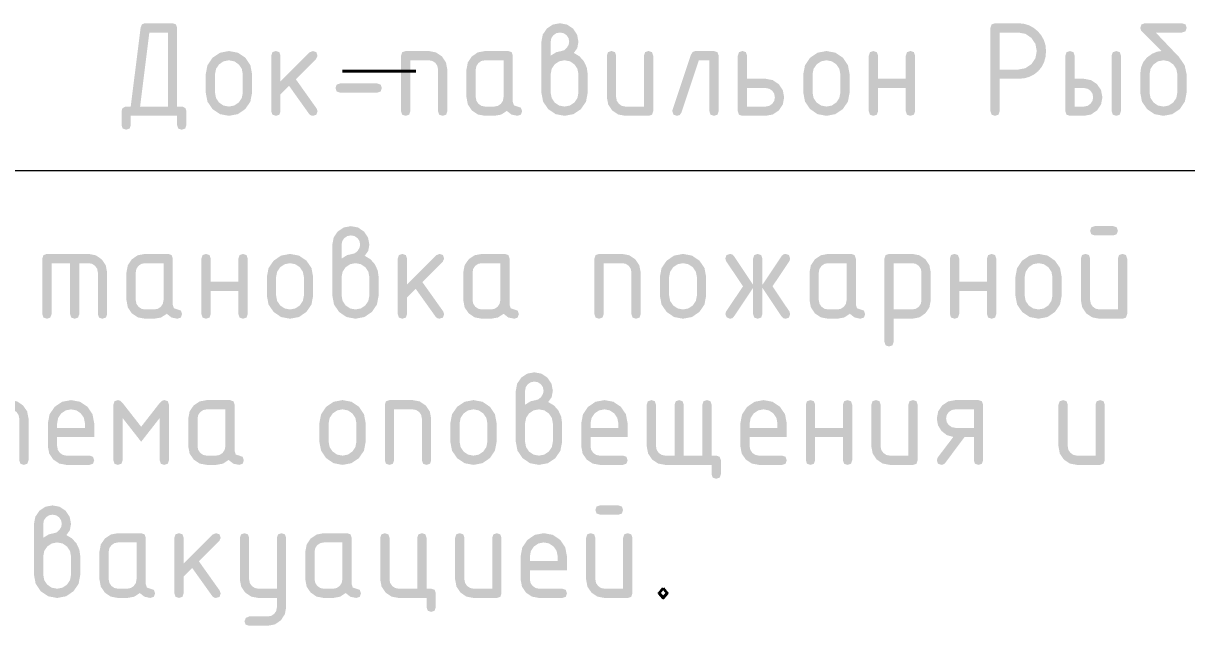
# Model space of a CAD drawing. Header units: millimetres. Extents: x 0 to 420, y 0 to 297.
# Drawn here: x 361.07 to 383.63, y 13.26 to 24.95 of the extents above; entities that cross this region are included whole.
import ezdxf

# ---------------------------------------------------------------- set-up
doc = ezdxf.new("R2010")
doc.units = ezdxf.units.MM
doc.styles.get("Standard").update_dxf_attribs({"font": 'STANDARD'})

msp = doc.modelspace()

# ---------------------------------------------------------------- hatches: boundary and pattern name
h = msp.add_hatch(color=7)
h.paths.add_polyline_path([(364.054963, 23.336156), (364.131788, 23.334641), (364.17182, 23.330644), (364.218949, 23.301292), (364.234659, 23.246308), (364.234659, 22.976764), (364.212059, 22.909516), (364.144811, 22.886916), (364.077356, 22.909516), (364.054963, 22.976764), (364.054963, 23.15646), (363.157033, 23.15646), (363.157033, 22.976764), (363.134433, 22.909516), (363.067185, 22.886916), (362.99973, 22.909516), (362.977337, 22.976764), (362.977337, 23.246308), (362.992771, 23.301292), (363.039624, 23.330644), (363.079312, 23.334641), (363.155379, 23.336156), (363.347202, 24.868535), (363.37242, 24.931787), (363.426577, 24.952871), (363.965115, 24.952871), (364.032363, 24.930271), (364.054963, 24.863023)], flags=0)
h.paths.add_polyline_path([(363.875266, 23.336156), (363.875266, 24.773175), (363.516425, 24.773175), (363.336729, 23.336156)], flags=0)
h = msp.add_hatch(color=7)
h.paths.add_polyline_path([(371.297178, 24.323934), (371.406456, 24.391182), (371.50664, 24.413782), (371.560314, 24.429492), (371.610268, 24.476621), (371.644995, 24.534843), (371.65657, 24.593478), (371.643479, 24.663414), (371.604756, 24.72136), (371.546809, 24.760083), (371.476874, 24.773175), (371.407421, 24.760014), (371.349543, 24.720809), (371.310131, 24.662518), (371.297178, 24.593478)], flags=0)
h.paths.add_polyline_path([(371.745867, 24.376851), (371.857075, 24.310016), (371.942651, 24.212589), (371.997221, 24.09394), (372.015411, 23.964542), (372.015411, 23.605701), (371.982476, 23.43193), (371.884222, 23.287098), (371.739115, 23.18912), (371.566722, 23.15646), (371.392951, 23.189189), (371.24812, 23.287649), (371.150141, 23.432619), (371.117482, 23.605701), (371.117482, 24.593478), (371.143595, 24.73266), (371.222212, 24.848691), (371.337968, 24.926826), (371.476874, 24.952871), (371.61578, 24.92655), (371.731535, 24.84814), (371.80967, 24.731971), (371.835715, 24.593478), (371.813115, 24.471109)], flags=0)
h.paths.add_polyline_path([(371.835715, 23.605701), (371.835715, 23.964542), (371.816009, 24.067964), (371.757442, 24.155262), (371.670557, 24.214311), (371.566722, 24.234086), (371.462198, 24.214311), (371.37545, 24.155262), (371.316677, 24.067964), (371.297178, 23.964542), (371.297178, 23.605701), (371.316677, 23.501176), (371.37545, 23.414429), (371.462198, 23.355656), (371.566722, 23.336156), (371.670557, 23.355725), (371.757442, 23.41498), (371.816009, 23.501866)], flags=0)
h = msp.add_hatch(color=7)
h.paths.add_polyline_path([(379.913331, 24.952871), (380.362571, 24.952871), (380.470463, 24.942966), (380.570035, 24.913321), (380.661235, 24.864039), (380.744012, 24.795223), (380.812742, 24.712446), (380.861834, 24.621246), (380.89129, 24.521674), (380.901109, 24.413782), (380.891712, 24.299569), (380.863557, 24.196672), (380.816695, 24.105041), (380.751178, 24.024624), (380.670769, 23.959193), (380.579199, 23.912521), (380.476466, 23.884555), (380.362571, 23.875245), (380.003179, 23.875245), (380.003179, 23.246308), (379.980579, 23.178853), (379.913331, 23.15646), (379.845876, 23.178853), (379.823483, 23.246308), (379.823483, 24.863023), (379.845876, 24.930271)], flags=0)
h.paths.add_polyline_path([(380.003179, 24.773175), (380.003179, 24.05439), (380.362571, 24.05439), (380.501477, 24.080435), (380.617233, 24.15857), (380.695367, 24.274394), (380.721412, 24.413782), (380.695367, 24.552964), (380.617233, 24.668995), (380.501477, 24.74713), (380.362571, 24.773175)], flags=0)
h = msp.add_hatch(color=7)
h.paths.add_polyline_path([(383.626227, 23.964542), (383.626227, 23.605701), (383.593292, 23.432619), (383.495038, 23.287649), (383.349931, 23.189189), (383.177538, 23.15646), (383.004457, 23.189189), (382.859487, 23.287649), (382.761026, 23.432619), (382.728298, 23.605701), (382.728298, 23.964542), (382.742784, 24.091054), (382.786313, 24.199428), (382.858987, 24.289716), (382.960911, 24.361968), (383.053859, 24.400691), (383.140607, 24.413782), (382.745937, 24.808452), (382.728298, 24.861369), (382.750691, 24.929858), (382.818146, 24.952871), (383.538033, 24.952871), (383.605281, 24.930271), (383.627881, 24.863023), (383.605281, 24.795568), (383.538033, 24.773175), (383.027608, 24.773175), (383.479604, 24.298027), (383.589503, 24.137072)], flags=0)
h.paths.add_polyline_path([(383.446531, 23.605701), (383.446531, 23.964542), (383.426756, 24.067964), (383.367707, 24.155262), (383.280478, 24.214311), (383.177538, 24.234086), (383.073703, 24.214311), (382.986818, 24.155262), (382.927562, 24.067964), (382.907994, 23.964542), (382.907994, 23.605701), (382.927493, 23.501176), (382.986266, 23.414429), (383.073014, 23.355656), (383.177538, 23.336156), (383.280478, 23.355725), (383.367707, 23.41498), (383.426756, 23.501866)], flags=0)
h = msp.add_hatch(color=7)
h.paths.add_polyline_path([(364.609888, 23.605701), (364.609888, 23.964542), (364.642616, 24.137417), (364.741077, 24.282593), (364.886047, 24.380847), (365.059128, 24.413782), (365.233106, 24.381192), (365.377731, 24.283695), (365.475227, 24.139001), (365.507818, 23.964542), (365.507818, 23.605701), (365.474882, 23.432619), (365.376628, 23.287649), (365.231521, 23.189189), (365.059128, 23.15646), (364.886047, 23.189189), (364.741077, 23.287649), (364.642616, 23.432619)], flags=0)
h.paths.add_polyline_path([(365.328121, 23.605701), (365.328121, 23.964542), (365.308347, 24.067964), (365.249298, 24.155262), (365.162068, 24.214311), (365.059128, 24.234086), (364.955293, 24.214311), (364.868408, 24.155262), (364.809152, 24.067964), (364.789584, 23.964542), (364.789584, 23.605701), (364.809083, 23.501176), (364.867857, 23.414429), (364.954604, 23.355656), (365.059128, 23.336156), (365.162068, 23.355725), (365.249298, 23.41498), (365.308347, 23.501866)], flags=0)
for points in [[(366.059033, 23.823431), (366.623478, 24.387875), (366.687419, 24.413782), (366.754667, 24.391182), (366.777267, 24.323934), (366.750257, 24.261647), (366.355587, 23.866977), (366.759628, 23.298123), (366.777267, 23.244655), (366.754667, 23.17844), (366.687419, 23.15646), (366.644837, 23.165969), (366.613005, 23.194494), (366.226052, 23.737441), (366.059033, 23.570423), (366.059033, 23.246308), (366.036433, 23.178853), (365.969185, 23.15646), (365.90173, 23.178853), (365.879337, 23.246308), (365.879337, 24.323934), (365.90173, 24.391182), (365.969185, 24.413782), (366.036433, 24.391182), (366.059033, 24.323934)], [(368.395625, 23.246308), (368.395625, 24.323934), (368.418018, 24.391182), (368.485473, 24.413782), (368.934713, 24.413782), (369.072724, 24.387462), (369.188824, 24.309051), (369.267234, 24.192883), (369.293554, 24.05439), (369.293554, 23.246308), (369.270955, 23.178853), (369.203706, 23.15646), (369.136251, 23.178853), (369.113858, 23.246308), (369.113858, 24.05439), (369.100767, 24.124532), (369.062044, 24.182272), (369.00458, 24.220995), (368.934713, 24.234086), (368.575321, 24.234086), (368.575321, 23.246308), (368.552721, 23.178853), (368.485473, 23.15646), (368.418018, 23.178853)], [(373.28486, 24.323934), (373.28486, 23.246308), (373.262261, 23.178853), (373.195012, 23.15646), (372.746323, 23.15646), (372.606935, 23.182505), (372.49111, 23.26064), (372.412976, 23.376464), (372.386931, 23.515853), (372.386931, 24.323934), (372.409324, 24.391182), (372.476779, 24.413782), (372.544027, 24.391182), (372.566627, 24.323934), (372.566627, 23.515853), (372.579856, 23.447088), (372.619544, 23.389073), (372.677559, 23.349386), (372.746323, 23.336156), (373.105164, 23.336156), (373.105164, 24.323934), (373.127557, 24.391182), (373.195012, 24.413782), (373.262261, 24.391182)], [(374.10562, 24.413782), (374.464462, 24.413782), (374.53171, 24.391182), (374.55431, 24.323934), (374.55431, 23.246308), (374.53171, 23.178853), (374.464462, 23.15646), (374.397007, 23.178853), (374.374614, 23.246308), (374.374614, 24.234086), (374.169561, 24.234086), (373.830564, 23.217645), (373.799145, 23.171756), (373.746228, 23.15646), (373.678773, 23.179198), (373.65638, 23.247411), (373.660239, 23.274972), (374.015772, 24.340471), (374.050154, 24.395317)], [(377.644424, 23.695549), (377.644424, 23.246308), (377.621824, 23.178853), (377.554576, 23.15646), (377.487121, 23.178853), (377.464728, 23.246308), (377.464728, 24.323934), (377.487121, 24.391182), (377.554576, 24.413782), (377.621824, 24.391182), (377.644424, 24.323934), (377.644424, 23.875245), (378.182961, 23.875245), (378.182961, 24.323934), (378.205354, 24.391182), (378.272809, 24.413782), (378.340058, 24.391182), (378.362657, 24.323934), (378.362657, 23.246308), (378.340058, 23.178853), (378.272809, 23.15646), (378.205354, 23.178853), (378.182961, 23.246308), (378.182961, 23.695549)], [(367.934257, 23.605701), (367.216024, 23.605701), (367.148569, 23.628094), (367.126176, 23.695549), (367.148569, 23.762797), (367.216024, 23.785397), (367.934257, 23.785397), (368.001505, 23.762797), (368.024105, 23.695549), (368.001505, 23.628094)], [(361.529932, 20.476655), (362.338013, 20.476655), (362.476506, 20.450335), (362.592675, 20.371924), (362.671085, 20.255756), (362.697406, 20.117263), (362.697406, 19.309181), (362.674806, 19.241726), (362.607557, 19.219333), (362.540102, 19.241726), (362.517709, 19.309181), (362.517709, 20.117263), (362.504618, 20.187405), (362.465895, 20.245145), (362.408155, 20.283868), (362.338013, 20.296959), (362.158317, 20.296959), (362.158317, 19.309181), (362.135717, 19.241726), (362.068469, 19.219333), (362.001496, 19.241726), (361.979172, 19.309181), (361.979172, 20.296959), (361.61978, 20.296959), (361.61978, 19.309181), (361.59718, 19.241726), (361.529932, 19.219333), (361.462477, 19.241726), (361.440083, 19.309181), (361.440083, 20.386807), (361.462477, 20.454055)], [(364.704738, 19.758422), (364.704738, 19.309181), (364.682138, 19.241726), (364.61489, 19.219333), (364.547435, 19.241726), (364.525042, 19.309181), (364.525042, 20.386807), (364.547435, 20.454055), (364.61489, 20.476655), (364.682138, 20.454055), (364.704738, 20.386807), (364.704738, 19.938118), (365.243276, 19.938118), (365.243276, 20.386807), (365.265669, 20.454055), (365.333124, 20.476655), (365.400372, 20.454055), (365.422972, 20.386807), (365.422972, 19.309181), (365.400372, 19.241726), (365.333124, 19.219333), (365.265669, 19.241726), (365.243276, 19.309181), (365.243276, 19.758422)], [(368.513086, 19.886304), (369.07753, 20.450748), (369.141471, 20.476655), (369.20872, 20.454055), (369.23132, 20.386807), (369.20431, 20.32452), (368.80964, 19.92985), (369.213681, 19.360996), (369.23132, 19.307528), (369.20872, 19.241313), (369.141471, 19.219333), (369.09889, 19.228842), (369.067057, 19.257367), (368.680104, 19.800314), (368.513086, 19.633296), (368.513086, 19.309181), (368.490486, 19.241726), (368.423238, 19.219333), (368.355783, 19.241726), (368.33339, 19.309181), (368.33339, 20.386807), (368.355783, 20.454055), (368.423238, 20.476655), (368.490486, 20.454055), (368.513086, 20.386807)], [(372.144552, 19.309181), (372.144552, 20.386807), (372.166945, 20.454055), (372.2344, 20.476655), (372.683641, 20.476655), (372.821651, 20.450335), (372.937751, 20.371924), (373.016161, 20.255756), (373.042482, 20.117263), (373.042482, 19.309181), (373.019882, 19.241726), (372.952634, 19.219333), (372.885179, 19.241726), (372.862786, 19.309181), (372.862786, 20.117263), (372.849694, 20.187405), (372.810972, 20.245145), (372.753507, 20.283868), (372.683641, 20.296959), (372.324248, 20.296959), (372.324248, 19.309181), (372.301649, 19.241726), (372.2344, 19.219333), (372.166945, 19.241726)], [(375.222539, 19.819607), (374.848264, 19.259021), (374.816363, 19.229255), (374.773299, 19.219333), (374.709909, 19.245792), (374.683451, 19.309181), (374.698334, 19.359342), (375.026307, 19.84827), (374.698334, 20.336647), (374.683451, 20.386807), (374.705844, 20.454055), (374.773299, 20.476655), (374.816363, 20.466802), (374.848264, 20.437519), (375.222539, 19.876382), (375.222539, 20.386807), (375.244864, 20.454055), (375.311836, 20.476655), (375.379084, 20.454055), (375.401684, 20.386807), (375.401684, 19.876382), (375.775959, 20.437519), (375.807448, 20.466802), (375.850925, 20.476655), (375.918173, 20.454055), (375.940773, 20.386807), (375.92589, 20.336647), (375.597917, 19.84827), (375.92589, 19.359342), (375.940773, 19.309181), (375.918173, 19.241726), (375.850925, 19.219333), (375.807448, 19.229255), (375.775959, 19.259021), (375.401684, 19.819607), (375.401684, 19.309181), (375.379084, 19.241726), (375.311836, 19.219333), (375.244864, 19.241726), (375.222539, 19.309181)], [(379.217555, 19.758422), (379.217555, 19.309181), (379.194955, 19.241726), (379.127707, 19.219333), (379.060252, 19.241726), (379.037859, 19.309181), (379.037859, 20.386807), (379.060252, 20.454055), (379.127707, 20.476655), (379.194955, 20.454055), (379.217555, 20.386807), (379.217555, 19.938118), (379.756092, 19.938118), (379.756092, 20.386807), (379.778485, 20.454055), (379.84594, 20.476655), (379.913189, 20.454055), (379.935788, 20.386807), (379.935788, 19.309181), (379.913189, 19.241726), (379.84594, 19.219333), (379.778485, 19.241726), (379.756092, 19.309181), (379.756092, 19.758422)], [(360.006445, 17.640195), (360.814527, 17.640195), (360.95302, 17.613874), (361.069188, 17.535464), (361.147599, 17.419295), (361.173919, 17.280803), (361.173919, 16.472721), (361.151319, 16.405266), (361.084071, 16.382873), (361.016616, 16.405266), (360.994223, 16.472721), (360.994223, 17.280803), (360.981132, 17.350945), (360.942409, 17.408685), (360.884669, 17.447407), (360.814527, 17.460499), (360.634831, 17.460499), (360.634831, 16.472721), (360.612231, 16.405266), (360.544983, 16.382873), (360.47801, 16.405266), (360.455686, 16.472721), (360.455686, 17.460499), (360.096293, 17.460499), (360.096293, 16.472721), (360.073694, 16.405266), (360.006445, 16.382873), (359.93899, 16.405266), (359.916597, 16.472721), (359.916597, 17.550347), (359.93899, 17.617595)], [(363.357686, 16.832113), (362.998294, 17.291827), (362.998294, 16.472721), (362.975694, 16.405266), (362.908446, 16.382873), (362.840991, 16.405266), (362.818598, 16.472721), (362.818598, 17.550347), (362.840991, 17.617595), (362.908446, 17.640195), (362.953163, 17.625794), (362.998294, 17.582869), (363.357686, 17.123155), (363.716527, 17.582869), (363.761451, 17.625794), (363.806375, 17.640195), (363.873624, 17.617595), (363.896223, 17.550347), (363.896223, 16.472721), (363.873624, 16.405266), (363.806375, 16.382873), (363.73892, 16.405266), (363.716527, 16.472721), (363.716527, 17.291827)], [(368.082168, 16.472721), (368.082168, 17.550347), (368.104561, 17.617595), (368.172016, 17.640195), (368.621256, 17.640195), (368.759267, 17.613874), (368.875366, 17.535464), (368.953777, 17.419295), (368.980097, 17.280803), (368.980097, 16.472721), (368.957497, 16.405266), (368.890249, 16.382873), (368.822794, 16.405266), (368.800401, 16.472721), (368.800401, 17.280803), (368.78731, 17.350945), (368.748587, 17.408685), (368.691123, 17.447407), (368.621256, 17.460499), (368.261864, 17.460499), (368.261864, 16.472721), (368.239264, 16.405266), (368.172016, 16.382873), (368.104561, 16.405266)], [(374.417287, 16.382873), (373.519357, 16.382873), (373.379968, 16.408987), (373.264144, 16.487604), (373.186009, 16.603359), (373.159964, 16.742265), (373.159964, 17.550347), (373.182358, 17.617595), (373.249813, 17.640195), (373.317061, 17.617595), (373.339661, 17.550347), (373.339661, 16.742265), (373.35289, 16.673501), (373.392577, 16.615486), (373.450593, 16.575798), (373.519357, 16.562569), (373.699053, 16.562569), (373.699053, 17.550347), (373.721377, 17.617595), (373.78835, 17.640195), (373.855598, 17.617595), (373.878198, 17.550347), (373.878198, 16.562569), (374.23759, 16.562569), (374.23759, 17.550347), (374.259983, 17.617595), (374.327438, 17.640195), (374.394687, 17.617595), (374.417287, 17.550347), (374.417287, 16.562569), (374.507135, 16.562569), (374.574383, 16.539969), (374.596983, 16.472721), (374.596983, 16.203177), (374.574383, 16.135928), (374.507135, 16.113329), (374.43968, 16.135928), (374.417287, 16.203177)], [(376.424619, 16.921961), (376.424619, 16.472721), (376.40202, 16.405266), (376.334771, 16.382873), (376.267316, 16.405266), (376.244923, 16.472721), (376.244923, 17.550347), (376.267316, 17.617595), (376.334771, 17.640195), (376.40202, 17.617595), (376.424619, 17.550347), (376.424619, 17.101658), (376.963157, 17.101658), (376.963157, 17.550347), (376.98555, 17.617595), (377.053005, 17.640195), (377.120253, 17.617595), (377.142853, 17.550347), (377.142853, 16.472721), (377.120253, 16.405266), (377.053005, 16.382873), (376.98555, 16.405266), (376.963157, 16.472721), (376.963157, 16.921961)], [(378.412302, 17.550347), (378.412302, 16.472721), (378.389702, 16.405266), (378.322454, 16.382873), (377.873765, 16.382873), (377.734376, 16.408918), (377.618552, 16.487053), (377.540417, 16.602877), (377.514372, 16.742265), (377.514372, 17.550347), (377.536766, 17.617595), (377.60422, 17.640195), (377.671469, 17.617595), (377.694069, 17.550347), (377.694069, 16.742265), (377.707298, 16.673501), (377.746985, 16.615486), (377.805001, 16.575798), (377.873765, 16.562569), (378.232606, 16.562569), (378.232606, 17.550347), (378.254999, 17.617595), (378.322454, 17.640195), (378.389702, 17.617595)], [(382.040506, 17.550347), (382.040506, 16.472721), (382.017906, 16.405266), (381.950658, 16.382873), (381.501969, 16.382873), (381.36258, 16.408918), (381.246756, 16.487053), (381.168621, 16.602877), (381.142577, 16.742265), (381.142577, 17.550347), (381.16497, 17.617595), (381.232425, 17.640195), (381.299673, 17.617595), (381.322273, 17.550347), (381.322273, 16.742265), (381.335502, 16.673501), (381.375189, 16.615486), (381.433205, 16.575798), (381.501969, 16.562569), (381.86081, 16.562569), (381.86081, 17.550347), (381.883203, 17.617595), (381.950658, 17.640195), (382.017906, 17.617595)], [(364.181085, 14.467383), (364.745529, 15.031828), (364.80947, 15.057735), (364.876718, 15.035135), (364.899318, 14.967887), (364.872309, 14.905599), (364.477639, 14.510929), (364.881679, 13.942075), (364.899318, 13.888607), (364.876718, 13.822392), (364.80947, 13.800413), (364.766889, 13.809921), (364.735056, 13.838446), (364.348103, 14.381394), (364.181085, 14.214375), (364.181085, 13.890261), (364.158485, 13.822806), (364.091237, 13.800413), (364.023782, 13.822806), (364.001389, 13.890261), (364.001389, 14.967887), (364.023782, 15.035135), (364.091237, 15.057735), (364.158485, 15.035135), (364.181085, 14.967887)], [(365.989071, 13.61796), (365.989071, 13.800413), (365.63023, 13.800413), (365.490842, 13.826526), (365.375017, 13.905144), (365.296883, 14.020899), (365.270838, 14.159805), (365.270838, 14.967887), (365.293231, 15.035135), (365.360686, 15.057735), (365.427934, 15.035135), (365.450534, 14.967887), (365.450534, 14.159805), (365.463763, 14.091041), (365.503451, 14.033025), (365.561466, 13.993338), (365.63023, 13.980109), (365.989071, 13.980109), (365.989071, 14.967887), (366.011464, 15.035135), (366.078919, 15.057735), (366.146168, 15.035135), (366.168767, 14.967887), (366.168767, 13.620716), (366.14286, 13.482706), (366.06569, 13.366606), (365.951313, 13.287714), (365.813785, 13.261324), (365.450534, 13.261324), (365.383079, 13.283924), (365.360686, 13.351172), (365.387695, 13.414011), (365.450534, 13.44102), (365.809926, 13.44102), (365.879793, 13.453767), (365.937257, 13.491732), (365.97598, 13.548438)], [(368.980472, 13.980109), (369.047721, 13.957509), (369.07032, 13.890261), (369.07032, 13.620716), (369.047721, 13.553468), (368.980472, 13.530868), (368.913017, 13.553468), (368.890624, 13.620716), (368.890624, 13.800413), (368.352087, 13.800413), (368.212698, 13.826526), (368.096874, 13.905144), (368.018739, 14.020899), (367.992695, 14.159805), (367.992695, 14.967887), (368.015088, 15.035135), (368.082543, 15.057735), (368.149791, 15.035135), (368.172391, 14.967887), (368.172391, 14.159805), (368.18562, 14.091041), (368.225307, 14.033025), (368.283323, 13.993338), (368.352087, 13.980109), (368.710928, 13.980109), (368.710928, 14.967887), (368.733321, 15.035135), (368.800776, 15.057735), (368.868024, 15.035135), (368.890624, 14.967887), (368.890624, 13.980109)], [(370.343032, 14.967887), (370.343032, 13.890261), (370.320432, 13.822806), (370.253184, 13.800413), (369.804494, 13.800413), (369.665106, 13.826458), (369.549282, 13.904592), (369.471147, 14.020416), (369.445102, 14.159805), (369.445102, 14.967887), (369.467495, 15.035135), (369.53495, 15.057735), (369.602198, 15.035135), (369.624798, 14.967887), (369.624798, 14.159805), (369.638027, 14.091041), (369.677715, 14.033025), (369.73573, 13.993338), (369.804494, 13.980109), (370.163336, 13.980109), (370.163336, 14.967887), (370.185729, 15.035135), (370.253184, 15.057735), (370.320432, 15.035135)]]:
    msp.add_hatch(color=7).paths.add_polyline_path(points, flags=0)
h = msp.add_hatch(color=7)
h.paths.add_polyline_path([(370.383307, 24.234086), (370.024466, 24.234086), (369.955013, 24.220926), (369.897136, 24.181721), (369.857724, 24.12343), (369.84477, 24.05439), (369.84477, 23.515853), (369.857999, 23.447088), (369.897687, 23.389073), (369.955702, 23.349386), (370.024466, 23.336156), (370.204163, 23.336156), (370.272927, 23.34911), (370.330942, 23.388522), (370.370147, 23.446399), (370.383307, 23.515853)], flags=0)
h.paths.add_polyline_path([(370.7427, 23.246308), (370.7201, 23.178853), (370.652852, 23.15646), (370.538681, 23.180162), (370.447248, 23.25182), (370.336868, 23.180162), (370.204163, 23.15646), (370.024466, 23.15646), (369.885078, 23.182505), (369.769254, 23.26064), (369.691119, 23.376464), (369.665074, 23.515853), (369.665074, 24.05439), (369.691119, 24.193572), (369.769254, 24.309603), (369.885078, 24.387737), (370.024466, 24.413782), (370.473156, 24.413782), (370.540404, 24.391182), (370.563004, 24.323934), (370.563004, 23.426005), (370.585397, 23.35855), (370.652852, 23.336156), (370.7201, 23.313557)], flags=0)
h = msp.add_hatch(color=7)
h.paths.add_polyline_path([(375.823759, 23.515853), (375.797714, 23.376464), (375.719579, 23.26064), (375.603824, 23.182505), (375.464918, 23.15646), (375.015677, 23.15646), (374.948222, 23.178853), (374.925829, 23.246308), (374.925829, 24.323934), (374.948222, 24.391182), (375.015677, 24.413782), (375.082926, 24.391182), (375.105525, 24.323934), (375.105525, 23.875245), (375.464918, 23.875245), (375.603824, 23.848856), (375.719579, 23.769963), (375.797714, 23.653863)], flags=0)
h.paths.add_polyline_path([(375.644063, 23.515853), (375.630971, 23.585788), (375.592249, 23.643735), (375.534784, 23.682457), (375.464918, 23.695549), (375.105525, 23.695549), (375.105525, 23.336156), (375.464918, 23.336156), (375.533682, 23.34911), (375.591697, 23.388522), (375.630903, 23.446399)], flags=0)
h = msp.add_hatch(color=7)
h.paths.add_polyline_path([(376.195278, 23.605701), (376.195278, 23.964542), (376.228007, 24.137417), (376.326468, 24.282593), (376.471437, 24.380847), (376.644519, 24.413782), (376.818496, 24.381192), (376.963121, 24.283695), (377.060618, 24.139001), (377.093208, 23.964542), (377.093208, 23.605701), (377.060273, 23.432619), (376.962019, 23.287649), (376.816912, 23.189189), (376.644519, 23.15646), (376.471437, 23.189189), (376.326468, 23.287649), (376.228007, 23.432619)], flags=0)
h.paths.add_polyline_path([(376.913512, 23.605701), (376.913512, 23.964542), (376.893737, 24.067964), (376.834688, 24.155262), (376.747458, 24.214311), (376.644519, 24.234086), (376.540684, 24.214311), (376.453798, 24.155262), (376.394543, 24.067964), (376.374975, 23.964542), (376.374975, 23.605701), (376.394474, 23.501176), (376.453247, 23.414429), (376.539995, 23.355656), (376.644519, 23.336156), (376.747458, 23.355725), (376.834688, 23.41498), (376.893737, 23.501866)], flags=0)
h = msp.add_hatch(color=7)
h.paths.add_polyline_path([(381.994124, 23.515853), (381.968079, 23.376464), (381.889944, 23.26064), (381.774189, 23.182505), (381.635283, 23.15646), (381.365738, 23.15646), (381.298283, 23.178853), (381.27589, 23.246308), (381.27589, 24.323934), (381.298283, 24.391182), (381.365738, 24.413782), (381.432987, 24.391182), (381.455586, 24.323934), (381.455586, 23.875245), (381.635283, 23.875245), (381.774189, 23.8492), (381.889944, 23.771065), (381.968079, 23.655034)], flags=0)
h.paths.add_polyline_path([(381.814979, 23.515853), (381.801887, 23.585788), (381.763164, 23.643735), (381.705218, 23.682457), (381.635283, 23.695549), (381.455586, 23.695549), (381.455586, 23.336156), (381.635283, 23.336156), (381.704047, 23.34911), (381.762062, 23.388522), (381.80175, 23.446399)], flags=0)
h.paths.add_polyline_path([(382.17382, 24.323934), (382.196213, 24.391182), (382.263668, 24.413782), (382.330916, 24.391182), (382.353516, 24.323934), (382.353516, 23.246308), (382.330916, 23.178853), (382.263668, 23.15646), (382.196213, 23.178853), (382.17382, 23.246308)], flags=0)
h = msp.add_hatch(color=7)
h.paths.add_polyline_path([(367.243637, 20.386807), (367.352915, 20.454055), (367.453099, 20.476655), (367.506773, 20.492365), (367.556727, 20.539494), (367.591454, 20.597716), (367.603029, 20.656351), (367.589938, 20.726287), (367.551215, 20.784233), (367.493268, 20.822956), (367.423333, 20.836048), (367.35388, 20.822887), (367.296002, 20.783682), (367.25659, 20.725391), (367.243637, 20.656351)], flags=0)
h.paths.add_polyline_path([(367.692326, 20.439724), (367.803534, 20.372889), (367.88911, 20.275462), (367.94368, 20.156813), (367.96187, 20.027415), (367.96187, 19.668574), (367.928935, 19.494803), (367.830681, 19.349971), (367.685574, 19.251993), (367.513181, 19.219333), (367.33941, 19.252062), (367.194579, 19.350522), (367.0966, 19.495492), (367.063941, 19.668574), (367.063941, 20.656351), (367.090054, 20.795533), (367.168672, 20.911564), (367.284427, 20.989699), (367.423333, 21.015744), (367.562239, 20.989423), (367.677994, 20.911013), (367.756129, 20.794844), (367.782174, 20.656351), (367.759574, 20.533982)], flags=0)
h.paths.add_polyline_path([(367.782174, 19.668574), (367.782174, 20.027415), (367.762468, 20.130837), (367.703902, 20.218135), (367.617016, 20.277184), (367.513181, 20.296959), (367.408657, 20.277184), (367.321909, 20.218135), (367.263136, 20.130837), (367.243637, 20.027415), (367.243637, 19.668574), (367.263136, 19.56405), (367.321909, 19.477302), (367.408657, 19.418529), (367.513181, 19.399029), (367.617016, 19.418598), (367.703902, 19.477853), (367.762468, 19.564739)], flags=0)
h = msp.add_hatch(color=7)
h.paths.add_polyline_path([(382.474687, 20.386807), (382.474687, 19.309181), (382.452087, 19.241726), (382.384839, 19.219333), (381.93615, 19.219333), (381.796761, 19.245378), (381.680937, 19.323513), (381.602802, 19.439337), (381.576757, 19.578726), (381.576757, 20.386807), (381.59915, 20.454055), (381.666605, 20.476655), (381.733854, 20.454055), (381.756453, 20.386807), (381.756453, 19.578726), (381.769683, 19.509962), (381.80937, 19.451946), (381.867385, 19.412259), (381.93615, 19.399029), (382.294991, 19.399029), (382.294991, 20.386807), (382.317384, 20.454055), (382.384839, 20.476655), (382.452087, 20.454055)], flags=0)
h.paths.add_polyline_path([(382.20404, 20.836048), (381.846301, 20.836048), (381.778846, 20.858441), (381.756453, 20.925896), (381.778846, 20.993144), (381.846301, 21.015744), (382.20404, 21.015744), (382.271288, 20.993144), (382.293888, 20.925896), (382.271288, 20.858441)], flags=0)
h = msp.add_hatch(color=7)
h.paths.add_polyline_path([(363.790868, 20.296959), (363.432027, 20.296959), (363.362574, 20.283799), (363.304696, 20.244594), (363.265284, 20.186303), (363.252331, 20.117263), (363.252331, 19.578726), (363.26556, 19.509962), (363.305247, 19.451946), (363.363263, 19.412259), (363.432027, 19.399029), (363.611723, 19.399029), (363.680487, 19.411983), (363.738503, 19.451395), (363.777708, 19.509272), (363.790868, 19.578726)], flags=0)
h.paths.add_polyline_path([(364.15026, 19.309181), (364.127661, 19.241726), (364.060412, 19.219333), (363.946242, 19.243036), (363.854809, 19.314693), (363.744428, 19.243036), (363.611723, 19.219333), (363.432027, 19.219333), (363.292638, 19.245378), (363.176814, 19.323513), (363.09868, 19.439337), (363.072635, 19.578726), (363.072635, 20.117263), (363.09868, 20.256445), (363.176814, 20.372476), (363.292638, 20.45061), (363.432027, 20.476655), (363.880716, 20.476655), (363.947964, 20.454055), (363.970564, 20.386807), (363.970564, 19.488878), (363.992957, 19.421423), (364.060412, 19.399029), (364.127661, 19.37643)], flags=0)
h = msp.add_hatch(color=7)
h.paths.add_polyline_path([(365.794491, 19.668574), (365.794491, 20.027415), (365.82722, 20.20029), (365.925681, 20.345466), (366.07065, 20.44372), (366.243732, 20.476655), (366.417709, 20.444065), (366.562334, 20.346568), (366.65983, 20.201874), (366.692421, 20.027415), (366.692421, 19.668574), (366.659486, 19.495492), (366.561232, 19.350522), (366.416124, 19.252062), (366.243732, 19.219333), (366.07065, 19.252062), (365.925681, 19.350522), (365.82722, 19.495492)], flags=0)
h.paths.add_polyline_path([(366.512725, 19.668574), (366.512725, 20.027415), (366.49295, 20.130837), (366.433901, 20.218135), (366.346671, 20.277184), (366.243732, 20.296959), (366.139897, 20.277184), (366.053011, 20.218135), (365.993756, 20.130837), (365.974188, 20.027415), (365.974188, 19.668574), (365.993687, 19.56405), (366.05246, 19.477302), (366.139208, 19.418529), (366.243732, 19.399029), (366.346671, 19.418598), (366.433901, 19.477853), (366.49295, 19.564739)], flags=0)
h = msp.add_hatch(color=7)
h.paths.add_polyline_path([(370.321073, 20.296959), (369.962231, 20.296959), (369.892778, 20.283799), (369.834901, 20.244594), (369.795489, 20.186303), (369.782535, 20.117263), (369.782535, 19.578726), (369.795764, 19.509962), (369.835452, 19.451946), (369.893467, 19.412259), (369.962231, 19.399029), (370.141928, 19.399029), (370.210692, 19.411983), (370.268707, 19.451395), (370.307912, 19.509272), (370.321073, 19.578726)], flags=0)
h.paths.add_polyline_path([(370.680465, 19.309181), (370.657865, 19.241726), (370.590617, 19.219333), (370.476446, 19.243036), (370.385014, 19.314693), (370.274633, 19.243036), (370.141928, 19.219333), (369.962231, 19.219333), (369.822843, 19.245378), (369.707019, 19.323513), (369.628884, 19.439337), (369.602839, 19.578726), (369.602839, 20.117263), (369.628884, 20.256445), (369.707019, 20.372476), (369.822843, 20.45061), (369.962231, 20.476655), (370.410921, 20.476655), (370.478169, 20.454055), (370.500769, 20.386807), (370.500769, 19.488878), (370.523162, 19.421423), (370.590617, 19.399029), (370.657865, 19.37643)], flags=0)
h = msp.add_hatch(color=7)
h.paths.add_polyline_path([(373.414002, 19.668574), (373.414002, 20.027415), (373.44673, 20.20029), (373.545191, 20.345466), (373.69016, 20.44372), (373.863242, 20.476655), (374.037219, 20.444065), (374.181844, 20.346568), (374.279341, 20.201874), (374.311931, 20.027415), (374.311931, 19.668574), (374.278996, 19.495492), (374.180742, 19.350522), (374.035635, 19.252062), (373.863242, 19.219333), (373.69016, 19.252062), (373.545191, 19.350522), (373.44673, 19.495492)], flags=0)
h.paths.add_polyline_path([(374.132235, 19.668574), (374.132235, 20.027415), (374.11246, 20.130837), (374.053411, 20.218135), (373.966181, 20.277184), (373.863242, 20.296959), (373.759407, 20.277184), (373.672522, 20.218135), (373.613266, 20.130837), (373.593698, 20.027415), (373.593698, 19.668574), (373.613197, 19.56405), (373.67197, 19.477302), (373.758718, 19.418529), (373.863242, 19.399029), (373.966181, 19.418598), (374.053411, 19.477853), (374.11246, 19.564739)], flags=0)
h = msp.add_hatch(color=7)
h.paths.add_polyline_path([(377.034235, 20.296959), (376.675394, 20.296959), (376.605941, 20.283799), (376.548064, 20.244594), (376.508652, 20.186303), (376.495698, 20.117263), (376.495698, 19.578726), (376.508927, 19.509962), (376.548615, 19.451946), (376.60663, 19.412259), (376.675394, 19.399029), (376.85509, 19.399029), (376.923855, 19.411983), (376.98187, 19.451395), (377.021075, 19.509272), (377.034235, 19.578726)], flags=0)
h.paths.add_polyline_path([(377.393628, 19.309181), (377.371028, 19.241726), (377.30378, 19.219333), (377.189609, 19.243036), (377.098176, 19.314693), (376.987796, 19.243036), (376.85509, 19.219333), (376.675394, 19.219333), (376.536006, 19.245378), (376.420182, 19.323513), (376.342047, 19.439337), (376.316002, 19.578726), (376.316002, 20.117263), (376.342047, 20.256445), (376.420182, 20.372476), (376.536006, 20.45061), (376.675394, 20.476655), (377.124084, 20.476655), (377.191332, 20.454055), (377.213932, 20.386807), (377.213932, 19.488878), (377.236325, 19.421423), (377.30378, 19.399029), (377.371028, 19.37643)], flags=0)
h = msp.add_hatch(color=7)
h.paths.add_polyline_path([(377.768409, 20.386807), (377.790803, 20.454055), (377.858258, 20.476655), (378.307498, 20.476655), (378.446404, 20.45061), (378.562159, 20.372476), (378.640294, 20.256445), (378.666339, 20.117263), (378.666339, 19.578726), (378.640294, 19.439819), (378.562159, 19.324064), (378.446404, 19.245447), (378.307498, 19.219333), (377.948106, 19.219333), (377.948106, 18.770093), (377.925506, 18.702845), (377.858258, 18.680245), (377.790803, 18.702845), (377.768409, 18.770093)], flags=0)
h.paths.add_polyline_path([(377.948106, 20.296959), (377.948106, 19.399029), (378.307498, 19.399029), (378.376262, 19.411983), (378.434278, 19.451395), (378.473483, 19.509272), (378.486643, 19.578726), (378.486643, 20.117263), (378.473552, 20.187405), (378.434829, 20.245145), (378.377365, 20.283868), (378.307498, 20.296959)], flags=0)
h = msp.add_hatch(color=7)
h.paths.add_polyline_path([(380.307308, 19.668574), (380.307308, 20.027415), (380.340036, 20.20029), (380.438497, 20.345466), (380.583467, 20.44372), (380.756548, 20.476655), (380.930526, 20.444065), (381.075151, 20.346568), (381.172647, 20.201874), (381.205238, 20.027415), (381.205238, 19.668574), (381.172303, 19.495492), (381.074048, 19.350522), (380.928941, 19.252062), (380.756548, 19.219333), (380.583467, 19.252062), (380.438497, 19.350522), (380.340036, 19.495492)], flags=0)
h.paths.add_polyline_path([(381.025541, 19.668574), (381.025541, 20.027415), (381.005767, 20.130837), (380.946718, 20.218135), (380.859488, 20.277184), (380.756548, 20.296959), (380.652713, 20.277184), (380.565828, 20.218135), (380.506572, 20.130837), (380.487004, 20.027415), (380.487004, 19.668574), (380.506503, 19.56405), (380.565277, 19.477302), (380.652024, 19.418529), (380.756548, 19.399029), (380.859488, 19.418598), (380.946718, 19.477853), (381.005767, 19.564739)], flags=0)
h = msp.add_hatch(color=7)
h.paths.add_polyline_path([(370.800762, 17.550347), (370.910041, 17.617595), (371.010224, 17.640195), (371.063899, 17.655905), (371.113852, 17.703034), (371.148579, 17.761256), (371.160155, 17.819891), (371.147063, 17.889827), (371.10834, 17.947773), (371.050394, 17.986496), (370.980458, 17.999587), (370.911005, 17.986427), (370.853128, 17.947222), (370.813716, 17.888931), (370.800762, 17.819891)], flags=0)
h.paths.add_polyline_path([(371.249451, 17.603264), (371.360659, 17.536429), (371.446235, 17.439001), (371.500806, 17.320352), (371.518996, 17.190955), (371.518996, 16.832113), (371.486061, 16.658343), (371.387806, 16.513511), (371.242699, 16.415532), (371.070306, 16.382873), (370.896536, 16.415601), (370.751704, 16.514062), (370.653726, 16.659032), (370.621066, 16.832113), (370.621066, 17.819891), (370.64718, 17.959073), (370.725797, 18.075104), (370.841552, 18.153239), (370.980458, 18.179284), (371.119365, 18.152963), (371.23512, 18.074553), (371.313255, 17.958384), (371.3393, 17.819891), (371.3167, 17.697521)], flags=0)
h.paths.add_polyline_path([(371.3393, 16.832113), (371.3393, 17.190955), (371.319594, 17.294376), (371.261027, 17.381675), (371.174142, 17.440724), (371.070306, 17.460499), (370.965782, 17.440724), (370.879035, 17.381675), (370.820261, 17.294376), (370.800762, 17.190955), (370.800762, 16.832113), (370.820261, 16.727589), (370.879035, 16.640842), (370.965782, 16.582068), (371.070306, 16.562569), (371.174142, 16.582137), (371.261027, 16.641393), (371.319594, 16.728278)], flags=0)
h = msp.add_hatch(color=7)
h.paths.add_polyline_path([(361.998389, 17.460499), (361.894554, 17.440724), (361.807668, 17.381675), (361.748413, 17.294376), (361.728844, 17.190955), (361.728844, 17.101658), (362.267382, 17.101658), (362.267382, 17.190955), (362.247607, 17.294376), (362.188558, 17.381675), (362.101328, 17.440724)], flags=0)
h.paths.add_polyline_path([(361.728844, 16.921961), (361.728844, 16.742265), (361.742074, 16.673501), (361.781761, 16.615486), (361.839777, 16.575798), (361.908541, 16.562569), (362.35723, 16.562569), (362.424478, 16.539969), (362.447078, 16.472721), (362.424478, 16.405266), (362.35723, 16.382873), (361.908541, 16.382873), (361.769152, 16.408918), (361.653328, 16.487053), (361.575193, 16.602877), (361.549148, 16.742265), (361.549148, 17.190955), (361.581877, 17.363829), (361.680338, 17.509006), (361.825307, 17.60726), (361.998389, 17.640195), (362.172366, 17.607604), (362.316991, 17.510108), (362.414487, 17.365414), (362.447078, 17.190955), (362.447078, 16.921961)], flags=0)
h = msp.add_hatch(color=7)
h.paths.add_polyline_path([(364.989239, 17.460499), (364.630397, 17.460499), (364.560944, 17.447339), (364.503067, 17.408133), (364.463655, 17.349842), (364.450701, 17.280803), (364.450701, 16.742265), (364.46393, 16.673501), (364.503618, 16.615486), (364.561633, 16.575798), (364.630397, 16.562569), (364.810094, 16.562569), (364.878858, 16.575523), (364.936873, 16.614935), (364.976078, 16.672812), (364.989239, 16.742265)], flags=0)
h.paths.add_polyline_path([(365.348631, 16.472721), (365.326031, 16.405266), (365.258783, 16.382873), (365.144612, 16.406575), (365.05318, 16.478233), (364.942799, 16.406575), (364.810094, 16.382873), (364.630397, 16.382873), (364.491009, 16.408918), (364.375185, 16.487053), (364.29705, 16.602877), (364.271005, 16.742265), (364.271005, 17.280803), (364.29705, 17.419984), (364.375185, 17.536015), (364.491009, 17.61415), (364.630397, 17.640195), (365.079087, 17.640195), (365.146335, 17.617595), (365.168935, 17.550347), (365.168935, 16.652417), (365.191328, 16.584962), (365.258783, 16.562569), (365.326031, 16.539969)], flags=0)
h = msp.add_hatch(color=7)
h.paths.add_polyline_path([(366.812718, 16.832113), (366.812718, 17.190955), (366.845447, 17.363829), (366.943908, 17.509006), (367.088877, 17.60726), (367.261959, 17.640195), (367.435936, 17.607604), (367.580561, 17.510108), (367.678057, 17.365414), (367.710648, 17.190955), (367.710648, 16.832113), (367.677713, 16.659032), (367.579459, 16.514062), (367.434351, 16.415601), (367.261959, 16.382873), (367.088877, 16.415601), (366.943908, 16.514062), (366.845447, 16.659032)], flags=0)
h.paths.add_polyline_path([(367.530952, 16.832113), (367.530952, 17.190955), (367.511177, 17.294376), (367.452128, 17.381675), (367.364898, 17.440724), (367.261959, 17.460499), (367.158124, 17.440724), (367.071238, 17.381675), (367.011983, 17.294376), (366.992414, 17.190955), (366.992414, 16.832113), (367.011914, 16.727589), (367.070687, 16.640842), (367.157435, 16.582068), (367.261959, 16.562569), (367.364898, 16.582137), (367.452128, 16.641393), (367.511177, 16.728278)], flags=0)
h = msp.add_hatch(color=7)
h.paths.add_polyline_path([(369.351617, 16.832113), (369.351617, 17.190955), (369.384345, 17.363829), (369.482806, 17.509006), (369.627776, 17.60726), (369.800857, 17.640195), (369.974835, 17.607604), (370.11946, 17.510108), (370.216956, 17.365414), (370.249546, 17.190955), (370.249546, 16.832113), (370.216611, 16.659032), (370.118357, 16.514062), (369.97325, 16.415601), (369.800857, 16.382873), (369.627776, 16.415601), (369.482806, 16.514062), (369.384345, 16.659032)], flags=0)
h.paths.add_polyline_path([(370.06985, 16.832113), (370.06985, 17.190955), (370.050075, 17.294376), (369.991026, 17.381675), (369.903797, 17.440724), (369.800857, 17.460499), (369.697022, 17.440724), (369.610137, 17.381675), (369.550881, 17.294376), (369.531313, 17.190955), (369.531313, 16.832113), (369.550812, 16.727589), (369.609586, 16.640842), (369.696333, 16.582068), (369.800857, 16.562569), (369.903797, 16.582137), (369.991026, 16.641393), (370.050075, 16.728278)], flags=0)
h = msp.add_hatch(color=7)
h.paths.add_polyline_path([(372.339756, 17.460499), (372.235921, 17.440724), (372.149035, 17.381675), (372.08978, 17.294376), (372.070211, 17.190955), (372.070211, 17.101658), (372.608749, 17.101658), (372.608749, 17.190955), (372.588974, 17.294376), (372.529925, 17.381675), (372.442695, 17.440724)], flags=0)
h.paths.add_polyline_path([(372.070211, 16.921961), (372.070211, 16.742265), (372.083441, 16.673501), (372.123128, 16.615486), (372.181144, 16.575798), (372.249908, 16.562569), (372.698597, 16.562569), (372.765845, 16.539969), (372.788445, 16.472721), (372.765845, 16.405266), (372.698597, 16.382873), (372.249908, 16.382873), (372.110519, 16.408918), (371.994695, 16.487053), (371.91656, 16.602877), (371.890515, 16.742265), (371.890515, 17.190955), (371.923244, 17.363829), (372.021704, 17.509006), (372.166674, 17.60726), (372.339756, 17.640195), (372.513733, 17.607604), (372.658358, 17.510108), (372.755854, 17.365414), (372.788445, 17.190955), (372.788445, 16.921961)], flags=0)
h = msp.add_hatch(color=7)
h.paths.add_polyline_path([(375.424714, 17.460499), (375.320879, 17.440724), (375.233994, 17.381675), (375.174738, 17.294376), (375.15517, 17.190955), (375.15517, 17.101658), (375.693707, 17.101658), (375.693707, 17.190955), (375.673933, 17.294376), (375.614884, 17.381675), (375.527654, 17.440724)], flags=0)
h.paths.add_polyline_path([(375.15517, 16.921961), (375.15517, 16.742265), (375.168399, 16.673501), (375.208087, 16.615486), (375.266102, 16.575798), (375.334866, 16.562569), (375.783556, 16.562569), (375.850804, 16.539969), (375.873404, 16.472721), (375.850804, 16.405266), (375.783556, 16.382873), (375.334866, 16.382873), (375.195478, 16.408918), (375.079654, 16.487053), (375.001519, 16.602877), (374.975474, 16.742265), (374.975474, 17.190955), (375.008202, 17.363829), (375.106663, 17.509006), (375.251633, 17.60726), (375.424714, 17.640195), (375.598692, 17.607604), (375.743317, 17.510108), (375.840813, 17.365414), (375.873404, 17.190955), (375.873404, 16.921961)], flags=0)
h = msp.add_hatch(color=7)
h.paths.add_polyline_path([(379.103527, 16.924718), (378.976678, 16.961856), (378.874221, 17.041575), (378.806284, 17.15168), (378.783822, 17.280803), (378.809867, 17.419984), (378.888001, 17.536015), (379.003825, 17.61415), (379.143214, 17.640195), (379.591903, 17.640195), (379.659152, 17.617595), (379.681751, 17.550347), (379.681751, 16.472721), (379.659152, 16.405266), (379.591903, 16.382873), (379.524448, 16.405266), (379.502055, 16.472721), (379.502055, 16.921961), (379.320154, 16.921961), (378.945879, 16.419804), (378.913908, 16.392037), (378.87367, 16.382873), (378.806215, 16.405266), (378.783822, 16.472721), (378.801461, 16.527291)], flags=0)
h.paths.add_polyline_path([(378.963518, 17.280803), (378.976747, 17.212521), (379.016434, 17.154574), (379.07445, 17.114887), (379.143214, 17.101658), (379.502055, 17.101658), (379.502055, 17.460499), (379.143214, 17.460499), (379.073761, 17.447339), (379.015883, 17.408133), (378.976471, 17.349842)], flags=0)
h = msp.add_hatch(color=7)
h.paths.add_polyline_path([(361.459228, 14.967887), (361.568506, 15.035135), (361.66869, 15.057735), (361.722364, 15.073444), (361.772318, 15.120573), (361.807045, 15.178795), (361.81862, 15.237431), (361.805529, 15.307366), (361.766806, 15.365313), (361.70886, 15.404036), (361.638924, 15.417127), (361.569471, 15.403967), (361.511593, 15.364762), (361.472181, 15.306471), (361.459228, 15.237431)], flags=0)
h.paths.add_polyline_path([(361.907917, 15.020803), (362.019125, 14.953968), (362.104701, 14.856541), (362.159271, 14.737892), (362.177461, 14.608494), (362.177461, 14.249653), (362.144526, 14.075882), (362.046272, 13.931051), (361.901165, 13.833072), (361.728772, 13.800413), (361.555002, 13.833141), (361.41017, 13.931602), (361.312191, 14.076571), (361.279532, 14.249653), (361.279532, 15.237431), (361.305646, 15.376613), (361.384263, 15.492644), (361.500018, 15.570778), (361.638924, 15.596823), (361.77783, 15.570503), (361.893586, 15.492092), (361.97172, 15.375924), (361.997765, 15.237431), (361.975165, 15.115061)], flags=0)
h.paths.add_polyline_path([(361.997765, 14.249653), (361.997765, 14.608494), (361.978059, 14.711916), (361.919493, 14.799215), (361.832607, 14.858264), (361.728772, 14.878038), (361.624248, 14.858264), (361.5375, 14.799215), (361.478727, 14.711916), (361.459228, 14.608494), (361.459228, 14.249653), (361.478727, 14.145129), (361.5375, 14.058381), (361.624248, 13.999608), (361.728772, 13.980109), (361.832607, 13.999677), (361.919493, 14.058933), (361.978059, 14.145818)], flags=0)
h = msp.add_hatch(color=7)
h.paths.add_polyline_path([(372.88193, 14.967887), (372.88193, 13.890261), (372.85933, 13.822806), (372.792082, 13.800413), (372.343393, 13.800413), (372.204004, 13.826458), (372.08818, 13.904592), (372.010046, 14.020416), (371.984001, 14.159805), (371.984001, 14.967887), (372.006394, 15.035135), (372.073849, 15.057735), (372.141097, 15.035135), (372.163697, 14.967887), (372.163697, 14.159805), (372.176926, 14.091041), (372.216613, 14.033025), (372.274629, 13.993338), (372.343393, 13.980109), (372.702234, 13.980109), (372.702234, 14.967887), (372.724627, 15.035135), (372.792082, 15.057735), (372.85933, 15.035135)], flags=0)
h.paths.add_polyline_path([(372.611284, 15.417127), (372.253545, 15.417127), (372.18609, 15.43952), (372.163697, 15.506975), (372.18609, 15.574223), (372.253545, 15.596823), (372.611284, 15.596823), (372.678532, 15.574223), (372.701132, 15.506975), (372.678532, 15.43952)], flags=0)
h = msp.add_hatch(color=7)
h.paths.add_polyline_path([(363.267214, 14.878038), (362.908373, 14.878038), (362.83892, 14.864878), (362.781043, 14.825673), (362.741631, 14.767382), (362.728677, 14.698342), (362.728677, 14.159805), (362.741906, 14.091041), (362.781594, 14.033025), (362.839609, 13.993338), (362.908373, 13.980109), (363.08807, 13.980109), (363.156834, 13.993062), (363.214849, 14.032474), (363.254054, 14.090352), (363.267214, 14.159805)], flags=0)
h.paths.add_polyline_path([(363.626607, 13.890261), (363.604007, 13.822806), (363.536759, 13.800413), (363.422588, 13.824115), (363.331155, 13.895773), (363.220775, 13.824115), (363.08807, 13.800413), (362.908373, 13.800413), (362.768985, 13.826458), (362.653161, 13.904592), (362.575026, 14.020416), (362.548981, 14.159805), (362.548981, 14.698342), (362.575026, 14.837524), (362.653161, 14.953555), (362.768985, 15.03169), (362.908373, 15.057735), (363.357063, 15.057735), (363.424311, 15.035135), (363.446911, 14.967887), (363.446911, 14.069957), (363.469304, 14.002502), (363.536759, 13.980109), (363.604007, 13.957509)], flags=0)
h = msp.add_hatch(color=7)
h.paths.add_polyline_path([(367.258521, 14.878038), (366.899679, 14.878038), (366.830226, 14.864878), (366.772349, 14.825673), (366.732937, 14.767382), (366.719983, 14.698342), (366.719983, 14.159805), (366.733212, 14.091041), (366.7729, 14.033025), (366.830915, 13.993338), (366.899679, 13.980109), (367.079376, 13.980109), (367.14814, 13.993062), (367.206155, 14.032474), (367.24536, 14.090352), (367.258521, 14.159805)], flags=0)
h.paths.add_polyline_path([(367.617913, 13.890261), (367.595313, 13.822806), (367.528065, 13.800413), (367.413894, 13.824115), (367.322461, 13.895773), (367.212081, 13.824115), (367.079376, 13.800413), (366.899679, 13.800413), (366.760291, 13.826458), (366.644467, 13.904592), (366.566332, 14.020416), (366.540287, 14.159805), (366.540287, 14.698342), (366.566332, 14.837524), (366.644467, 14.953555), (366.760291, 15.03169), (366.899679, 15.057735), (367.348369, 15.057735), (367.415617, 15.035135), (367.438217, 14.967887), (367.438217, 14.069957), (367.46061, 14.002502), (367.528065, 13.980109), (367.595313, 13.957509)], flags=0)
h = msp.add_hatch(color=7)
h.paths.add_polyline_path([(371.163792, 14.878038), (371.059957, 14.858264), (370.973071, 14.799215), (370.913816, 14.711916), (370.894248, 14.608494), (370.894248, 14.519197), (371.432785, 14.519197), (371.432785, 14.608494), (371.41301, 14.711916), (371.353961, 14.799215), (371.266731, 14.858264)], flags=0)
h.paths.add_polyline_path([(370.894248, 14.339501), (370.894248, 14.159805), (370.907477, 14.091041), (370.947164, 14.033025), (371.00518, 13.993338), (371.073944, 13.980109), (371.522633, 13.980109), (371.589881, 13.957509), (371.612481, 13.890261), (371.589881, 13.822806), (371.522633, 13.800413), (371.073944, 13.800413), (370.934555, 13.826458), (370.818731, 13.904592), (370.740596, 14.020416), (370.714551, 14.159805), (370.714551, 14.608494), (370.74728, 14.781369), (370.845741, 14.926545), (370.99071, 15.0248), (371.163792, 15.057735), (371.337769, 15.025144), (371.482394, 14.927648), (371.57989, 14.782954), (371.612481, 14.608494), (371.612481, 14.339501)], flags=0)

# ---------------------------------------------------------------- linework, layer by layer
at = {"color": 7, "lineweight": 0}
msp.add_lwpolyline([(292.862001, 22.098), (418.338, 22.098)], dxfattribs=at)

# ---------------------------------------------------------------- texts
at = {"color": 7, "insert": (366.946491, 25.177008), "char_height": 2.02054, "width": 0.89801778, "attachment_point": 1}
msp.add_mtext('-', dxfattribs=at)
at = {"color": 7, "insert": (373.085065, 15.820956), "char_height": 2.02054, "attachment_point": 1}
msp.add_mtext('.', dxfattribs=at)

doc.saveas('drawing.dxf')
